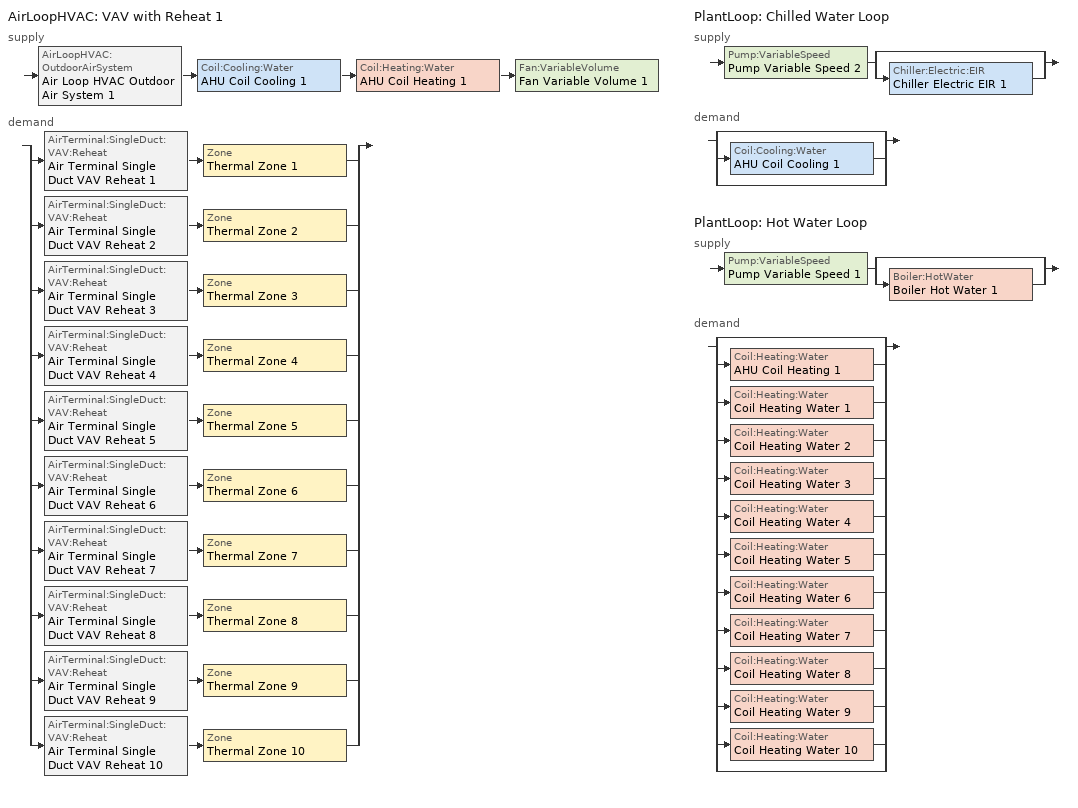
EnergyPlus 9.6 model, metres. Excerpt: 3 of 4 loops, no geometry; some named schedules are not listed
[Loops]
AirLoopHVAC 'VAV with Reheat 1'
 supply: AirLoopHVAC:OutdoorAirSystem 'Air Loop HVAC Outdoor Air System 1' > Coil:Cooling:Water 'AHU Coil Cooling 1' > Coil:Heating:Water 'AHU Coil Heating 1' > Fan:VariableVolume 'Fan Variable Volume 1'
 demand: split
  | AirTerminal:SingleDuct:VAV:Reheat 'Air Terminal Single Duct VAV Reheat 1' > Zone 'Thermal Zone 1'
  | AirTerminal:SingleDuct:VAV:Reheat 'Air Terminal Single Duct VAV Reheat 2' > Zone 'Thermal Zone 2'
  | AirTerminal:SingleDuct:VAV:Reheat 'Air Terminal Single Duct VAV Reheat 3' > Zone 'Thermal Zone 3'
  | AirTerminal:SingleDuct:VAV:Reheat 'Air Terminal Single Duct VAV Reheat 4' > Zone 'Thermal Zone 4'
  | AirTerminal:SingleDuct:VAV:Reheat 'Air Terminal Single Duct VAV Reheat 5' > Zone 'Thermal Zone 5'
  | AirTerminal:SingleDuct:VAV:Reheat 'Air Terminal Single Duct VAV Reheat 6' > Zone 'Thermal Zone 6'
  | AirTerminal:SingleDuct:VAV:Reheat 'Air Terminal Single Duct VAV Reheat 7' > Zone 'Thermal Zone 7'
  | AirTerminal:SingleDuct:VAV:Reheat 'Air Terminal Single Duct VAV Reheat 8' > Zone 'Thermal Zone 8'
  | AirTerminal:SingleDuct:VAV:Reheat 'Air Terminal Single Duct VAV Reheat 9' > Zone 'Thermal Zone 9'
  | AirTerminal:SingleDuct:VAV:Reheat 'Air Terminal Single Duct VAV Reheat 10' > Zone 'Thermal Zone 10'
PlantLoop 'Chilled Water Loop'
 supply: Pump:VariableSpeed 'Pump Variable Speed 2' > split
  | bypass
  | Chiller:Electric:EIR 'Chiller Electric EIR 1'
 demand: split
  | bypass
  | Coil:Cooling:Water 'AHU Coil Cooling 1'
  | bypass
PlantLoop 'Hot Water Loop'
 supply: Pump:VariableSpeed 'Pump Variable Speed 1' > split
  | bypass
  | Boiler:HotWater 'Boiler Hot Water 1'
 demand: split
  | bypass
  | Coil:Heating:Water 'AHU Coil Heating 1'
  | Coil:Heating:Water 'Coil Heating Water 1'
  | Coil:Heating:Water 'Coil Heating Water 2'
  | Coil:Heating:Water 'Coil Heating Water 3'
  | Coil:Heating:Water 'Coil Heating Water 4'
  | Coil:Heating:Water 'Coil Heating Water 5'
  | Coil:Heating:Water 'Coil Heating Water 6'
  | Coil:Heating:Water 'Coil Heating Water 7'
  | Coil:Heating:Water 'Coil Heating Water 8'
  | Coil:Heating:Water 'Coil Heating Water 9'
  | Coil:Heating:Water 'Coil Heating Water 10'
  | bypass
[Controller:MechanicalVentilation]
Controller Mechanical Ventilation 1: Availability Schedule=Always On Discrete; Demand Controlled Ventilation=No; System Outdoor Air Method=ZoneSum; Zone or ZoneList Name 1=Thermal Zone 1; Design Specification Outdoor Air Object Name 1=Ventilation 1; Zone or ZoneList Name 2=Thermal Zone 2; Design Specification Outdoor Air Object Name 2=Ventilation 2; Zone or ZoneList Name 3=Thermal Zone 3; Design Specification Outdoor Air Object Name 3=Ventilation 3; Zone or ZoneList Name 4=Thermal Zone 4; Design Specification Outdoor Air Object Name 4=Ventilation 4; Zone or ZoneList Name 5=Thermal Zone 5; Design Specification Outdoor Air Object Name 5=Ventilation 5; Zone or ZoneList Name 6=Thermal Zone 6; Design Specification Outdoor Air Object Name 6=Ventilation 6; Zone or ZoneList Name 7=Thermal Zone 7; Design Specification Outdoor Air Object Name 7=Ventilation 7; Zone or ZoneList Name 8=Thermal Zone 8; Design Specification Outdoor Air Object Name 8=Ventilation 8; Zone or ZoneList Name 9=Thermal Zone 9; Design Specification Outdoor Air Object Name 9=Ventilation 9; Zone or ZoneList Name 10=Thermal Zone 10; Design Specification Outdoor Air Object Name 10=Ventilation 10
[AirLoopHVAC]
VAV with Reheat 1: Design Supply Air Flow Rate m3/s=AutoSize; Design Return Air Flow Fraction of Supply Air Flow=1
[Sizing:System]
VAV with Reheat 1: Type of Load to Size On=Sensible; Design Outdoor Air Flow Rate m3/s=Autosize; Central Heating Maximum System Air Flow Ratio=0.3; Preheat Design Temperature C=7; Preheat Design Humidity Ratio kgWater/kgDryAir=0.008; Precool Design Temperature C=12.8; Precool Design Humidity Ratio kgWater/kgDryAir=0.008; Central Cooling Design Supply Air Temperature C=13; Central Heating Design Supply Air Temperature C=13; Type of Zone Sum to Use=NonCoincident; 100% Outdoor Air in Cooling=Yes; 100% Outdoor Air in Heating=Yes; Central Cooling Design Supply Air Humidity Ratio kgWater/kgDryAir=0.0085; Central Heating Design Supply Air Humidity Ratio kgWater/kgDryAir=0.008; Cooling Supply Air Flow Rate Method=DesignDay; Cooling Supply Air Flow Rate m3/s=0; Cooling Supply Air Flow Rate Per Floor Area m3/s-m2=0.00996765; Cooling Fraction of Autosized Cooling Supply Air Flow Rate=1; Cooling Supply Air Flow Rate Per Unit Cooling Capacity m3/s-W=3.94755e-05; Heating Supply Air Flow Rate Method=DesignDay; Heating Supply Air Flow Rate m3/s=0; Heating Supply Air Flow Rate Per Floor Area m3/s-m2=0.00996765; Heating Fraction of Autosized Heating Supply Air Flow Rate=1; Heating Fraction of Autosized Cooling Supply Air Flow Rate=1; Heating Supply Air Flow Rate Per Unit Heating Capacity m3/s-W=3.15882e-05; System Outdoor Air Method=ZoneSum; Zone Maximum Outdoor Air Fraction dimensionless=1; Cooling Design Capacity Method=CoolingDesignCapacity; Cooling Design Capacity W=Autosize; Cooling Design Capacity Per Floor Area W/m2=234.7; Fraction of Autosized Cooling Design Capacity=1; Heating Design Capacity Method=HeatingDesignCapacity; Heating Design Capacity W=Autosize; Heating Design Capacity Per Floor Area W/m2=157; Fraction of Autosized Heating Design Capacity=1; Central Cooling Capacity Control Method=OnOff; Occupant Diversity=Autosize
[Controller:WaterCoil] Control Variable=Temperature; Actuator Variable=Flow; Controller Convergence Tolerance deltaC=Autosize; Maximum Actuated Flow m3/s=Autosize; Minimum Actuated Flow m3/s=0
Name | Action
Controller Water Coil Cooling 1 | Reverse
Controller Water Coil Heating 1 | Normal
[Controller:OutdoorAir]
Controller Outdoor Air 1: Minimum Outdoor Air Flow Rate m3/s=0; Maximum Outdoor Air Flow Rate m3/s=Autosize; Economizer Control Type=NoEconomizer; Economizer Control Action Type=ModulateFlow; Economizer Maximum Limit Dry-Bulb Temperature C=28; Economizer Maximum Limit Enthalpy J/kg=64000; Economizer Minimum Limit Dry-Bulb Temperature C=-100; Lockout Type=NoLockout; Minimum Limit Type=FixedMinimum; Mechanical Ventilation Controller=Controller Mechanical Ventilation 1; High Humidity Control=No; Control High Indoor Humidity Based on Outdoor Humidity Ratio=Yes; Heat Recovery Bypass Control Type=BypassWhenWithinEconomizerLimits
[SetpointManager:MixedAir] Control Variable=Temperature
Name | Setpoint Node or NodeList
Node Air Deck Mixed 1 OS Default SPM | Node Air Deck Mixed 1
Node Air Deck Cooling 1 OS Default SPM | Node Air Deck Cooling 1
Node Air Deck Heating 1 OS Default SPM | Node Air Deck Heating 1
[Coil:Cooling:Water]
AHU Coil Cooling 1: Availability Schedule=Always On Discrete; Design Water Flow Rate m3/s=Autosize; Design Air Flow Rate m3/s=Autosize; Design Inlet Water Temperature C=Autosize; Design Inlet Air Temperature C=Autosize; Design Outlet Air Temperature C=Autosize; Design Inlet Air Humidity Ratio kgWater/kgDryAir=Autosize; Design Outlet Air Humidity Ratio kgWater/kgDryAir=Autosize; Type of Analysis=SimpleAnalysis; Heat Exchanger Configuration=CrossFlow
[Coil:Heating:Water] Availability Schedule=Always On Discrete; U-Factor Times Area Value W/K=Autosize; Maximum Water Flow Rate m3/s=Autosize; Performance Input Method=UFactorTimesAreaAndDesignWaterFlowRate; Rated Capacity W=Autosize; Rated Inlet Water Temperature C=82.2; Rated Inlet Air Temperature C=16.6; Rated Outlet Water Temperature C=71.1; Rated Outlet Air Temperature C=32.2; Rated Ratio for Air and Water Convection=0.5
AHU Coil Heating 1; Coil Heating Water 1; Coil Heating Water 2; Coil Heating Water 3; Coil Heating Water 4; Coil Heating Water 5; Coil Heating Water 6; Coil Heating Water 7; Coil Heating Water 8; Coil Heating Water 9; Coil Heating Water 10
[Fan:VariableVolume]
Fan Variable Volume 1: Availability Schedule=Always On Discrete; Fan Total Efficiency=0.75; Pressure Rise Pa=900; Maximum Flow Rate m3/s=Autosize; Fan Power Minimum Flow Rate Input Method=FixedFlowRate; Fan Power Minimum Flow Fraction=0; Fan Power Minimum Air Flow Rate m3/s=0; Motor Efficiency=0.93; Motor In Airstream Fraction=1; Fan Power Coefficient 1=0.0407599; Fan Power Coefficient 2=0.088045; Fan Power Coefficient 3=-0.0729261; Fan Power Coefficient 4=0.94374; Fan Power Coefficient 5=0
[SetpointManager:Scheduled] Control Variable=Temperature
Name | Schedule | Setpoint Node or NodeList
Setpoint Manager Scheduled Air Duck 1 | Deck_Temperature 1 | Node Air Deck Supply 1
Setpoint Manager Scheduled Chilled Water Duck | Chilled_Water_Temperature | Node Chilled Water Deck Supply
Setpoint Manager Scheduled Hot Water Duck | Hot_Water_Temperature | Node Hot Water Deck Supply
[ZoneControl:Thermostat] Temperature Difference Between Cutout And Setpoint deltaC=0
Name | Zone or ZoneList | Control Type Schedule | Control 1
Thermal Zone 1 Thermostat | Thermal Zone 1 | Thermal Zone 1 Thermostat Schedule | Thermostat Setpoint Dual Setpoint 1
Thermal Zone 2 Thermostat | Thermal Zone 2 | Thermal Zone 2 Thermostat Schedule | Thermostat Setpoint Dual Setpoint 2
Thermal Zone 3 Thermostat | Thermal Zone 3 | Thermal Zone 3 Thermostat Schedule | Thermostat Setpoint Dual Setpoint 3
Thermal Zone 4 Thermostat | Thermal Zone 4 | Thermal Zone 4 Thermostat Schedule | Thermostat Setpoint Dual Setpoint 4
Thermal Zone 5 Thermostat | Thermal Zone 5 | Thermal Zone 5 Thermostat Schedule | Thermostat Setpoint Dual Setpoint 5
Thermal Zone 6 Thermostat | Thermal Zone 6 | Thermal Zone 6 Thermostat Schedule | Thermostat Setpoint Dual Setpoint 6
Thermal Zone 7 Thermostat | Thermal Zone 7 | Thermal Zone 7 Thermostat Schedule | Thermostat Setpoint Dual Setpoint 7
Thermal Zone 8 Thermostat | Thermal Zone 8 | Thermal Zone 8 Thermostat Schedule | Thermostat Setpoint Dual Setpoint 8
Thermal Zone 9 Thermostat | Thermal Zone 9 | Thermal Zone 9 Thermostat Schedule | Thermostat Setpoint Dual Setpoint 9
Thermal Zone 10 Thermostat | Thermal Zone 10 | Thermal Zone 10 Thermostat Schedule | Thermostat Setpoint Dual Setpoint 10
[ThermostatSetpoint:DualSetpoint]
Name | Heating Setpoint Temperature Schedule | Cooling Setpoint Temperature Schedule
Thermostat Setpoint Dual Setpoint 1 | HtgSetp 1 | ClgSetp 1
Thermostat Setpoint Dual Setpoint 2 | HtgSetp 2 | ClgSetp 2
Thermostat Setpoint Dual Setpoint 3 | HtgSetp 3 | ClgSetp 3
Thermostat Setpoint Dual Setpoint 4 | HtgSetp 4 | ClgSetp 4
Thermostat Setpoint Dual Setpoint 5 | HtgSetp 5 | ClgSetp 5
Thermostat Setpoint Dual Setpoint 6 | HtgSetp 6 | ClgSetp 6
Thermostat Setpoint Dual Setpoint 7 | HtgSetp 7 | ClgSetp 7
Thermostat Setpoint Dual Setpoint 8 | HtgSetp 8 | ClgSetp 8
Thermostat Setpoint Dual Setpoint 9 | HtgSetp 9 | ClgSetp 9
Thermostat Setpoint Dual Setpoint 10 | HtgSetp 10 | ClgSetp 10
[AirTerminal:SingleDuct:VAV:Reheat] Availability Schedule=Always On Discrete; Maximum Air Flow Rate m3/s=Autosize; Zone Minimum Air Flow Input Method=Constant; Constant Minimum Air Flow Fraction=0.3; Fixed Minimum Air Flow Rate m3/s=0; Maximum Hot Water or Steam Flow Rate m3/s=Autosize; Minimum Hot Water or Steam Flow Rate m3/s=0; Convergence Tolerance=0.001; Damper Heating Action=Normal; Maximum Flow per Zone Floor Area During Reheat m3/s-m2=Autocalculate; Maximum Flow Fraction During Reheat=Autocalculate; Maximum Reheat Air Temperature C=35
Name | Reheat Coil
Air Terminal Single Duct VAV Reheat 1 | Coil Heating Water 1
Air Terminal Single Duct VAV Reheat 2 | Coil Heating Water 2
Air Terminal Single Duct VAV Reheat 3 | Coil Heating Water 3
Air Terminal Single Duct VAV Reheat 4 | Coil Heating Water 4
Air Terminal Single Duct VAV Reheat 5 | Coil Heating Water 5
Air Terminal Single Duct VAV Reheat 6 | Coil Heating Water 6
Air Terminal Single Duct VAV Reheat 7 | Coil Heating Water 7
Air Terminal Single Duct VAV Reheat 8 | Coil Heating Water 8
Air Terminal Single Duct VAV Reheat 9 | Coil Heating Water 9
Air Terminal Single Duct VAV Reheat 10 | Coil Heating Water 10
[Zone equipment]
Thermal Zone 1: Air Terminal Single Duct VAV Reheat 1
Thermal Zone 2: Air Terminal Single Duct VAV Reheat 2
Thermal Zone 3: Air Terminal Single Duct VAV Reheat 3
Thermal Zone 4: Air Terminal Single Duct VAV Reheat 4
Thermal Zone 5: Air Terminal Single Duct VAV Reheat 5
Thermal Zone 6: Air Terminal Single Duct VAV Reheat 6
Thermal Zone 7: Air Terminal Single Duct VAV Reheat 7
Thermal Zone 8: Air Terminal Single Duct VAV Reheat 8
Thermal Zone 9: Air Terminal Single Duct VAV Reheat 9
Thermal Zone 10: Air Terminal Single Duct VAV Reheat 10
[Sizing:Zone] Zone Cooling Design Supply Air Temperature Input Method=SupplyAirTemperature; Zone Cooling Design Supply Air Temperature C=13; Zone Cooling Design Supply Air Temperature Difference deltaC=11.11; Zone Heating Design Supply Air Temperature Input Method=SupplyAirTemperature; Zone Heating Design Supply Air Temperature C=45; Zone Heating Design Supply Air Temperature Difference deltaC=11.11; Zone Cooling Design Supply Air Humidity Ratio kgWater/kgDryAir=0.0085; Zone Heating Design Supply Air Humidity Ratio kgWater/kgDryAir=0.008; Cooling Design Air Flow Method=DesignDay; Cooling Design Air Flow Rate m3/s=0; Cooling Minimum Air Flow per Zone Floor Area m3/s-m2=0.000762; Cooling Minimum Air Flow m3/s=0; Cooling Minimum Air Flow Fraction=0; Heating Design Air Flow Method=DesignDay; Heating Design Air Flow Rate m3/s=0; Heating Maximum Air Flow per Zone Floor Area m3/s-m2=0.002032; Heating Maximum Air Flow m3/s=0.141576; Heating Maximum Air Flow Fraction=0.3; Account for Dedicated Outdoor Air System=No
Name | Design Specification Outdoor Air Object
Thermal Zone 1 | Ventilation 1
Thermal Zone 2 | Ventilation 2
Thermal Zone 3 | Ventilation 3
Thermal Zone 4 | Ventilation 4
Thermal Zone 5 | Ventilation 5
Thermal Zone 6 | Ventilation 6
Thermal Zone 7 | Ventilation 7
Thermal Zone 8 | Ventilation 8
Thermal Zone 9 | Ventilation 9
Thermal Zone 10 | Ventilation 10
[DesignSpecification:OutdoorAir] Outdoor Air Method=Sum; Outdoor Air Flow per Person m3/s-person=0; Outdoor Air Flow per Zone Floor Area m3/s-m2=0; Outdoor Air Flow per Zone m3/s=0; Outdoor Air Flow Air Changes per Hour 1/hr=1.2
Ventilation 1; Ventilation 2; Ventilation 3; Ventilation 4; Ventilation 5; Ventilation 6; Ventilation 7; Ventilation 8; Ventilation 9; Ventilation 10
[Chiller:Electric:EIR]
Chiller Electric EIR 1: Reference Capacity W=Autosize; Reference COP W/W=5.8; Reference Leaving Chilled Water Temperature C=6.67; Reference Entering Condenser Fluid Temperature C=29.4; Reference Chilled Water Flow Rate m3/s=Autosize; Reference Condenser Fluid Flow Rate m3/s=Autosize; Cooling Capacity Function of Temperature Curve=Curve Biquadratic 1; Electric Input to Cooling Output Ratio Function of Temperature Curve=Curve Biquadratic 2; Electric Input to Cooling Output Ratio Function of Part Load Ratio Curve=Curve Quadratic 1; Minimum Part Load Ratio=0.1; Maximum Part Load Ratio=1; Optimum Part Load Ratio=1; Minimum Unloading Ratio=0.2; Condenser Type=WaterCooled; Condenser Fan Power Ratio W/W=0; Fraction of Compressor Electric Consumption Rejected by Condenser=1; Leaving Chilled Water Lower Temperature Limit C=2; Chiller Flow Mode=NotModulated; Sizing Factor=1; Basin Heater Capacity W/K=0; Basin Heater Setpoint Temperature C=10; Condenser Heat Recovery Relative Capacity Fraction=1
[PlantEquipmentList]
Chilled Water Loop Cooling Equipment List: Chiller:Electric:EIR, Chiller Electric EIR 1
Hot Water Loop Heating Equipment List: Boiler:HotWater, Boiler Hot Water 1
[PlantLoop] Fluid Type=Water; Load Distribution Scheme=Optimal; Plant Loop Demand Calculation Scheme=SingleSetpoint
Name | Plant Equipment Operation Scheme | Maximum Loop Temperature C | Minimum Loop Temperature C | Maximum Loop Flow Rate m3/s | Minimum Loop Flow Rate m3/s | Plant Loop Volume m3 | Maximum Loop Temperature | Minimum Loop Temperature | Maximum Loop Flow Rate | Minimum Loop Flow Rate | Plant Loop Volume
Chilled Water Loop | Chilled Water Loop Operation Schemes | 100 | 0 | Autosize | 0 | Autocalculate
Hot Water Loop | Hot Water Loop Operation Schemes |  |  |  |  |  | 100 | 0 | Autosize | 0 | Autocalculate
[Sizing:Plant] Sizing Option=NonCoincident; Zone Timesteps in Averaging Window=1; Coincident Sizing Factor Mode=None
Name | Loop Type | Design Loop Exit Temperature C | Loop Design Temperature Difference deltaC | Design Loop Exit Temperature | Loop Design Temperature Difference
Chilled Water Loop | Cooling | 6 | 6.5
Hot Water Loop | Heating |  |  | 65 | 10
[Pump:VariableSpeed] Design Maximum Flow Rate m3/s=Autosize; Design Pump Head Pa=245000; Design Power Consumption W=Autosize; Fraction of Motor Inefficiencies to Fluid Stream=0; Coefficient 1 of the Part Load Performance Curve=0; Coefficient 2 of the Part Load Performance Curve=1; Coefficient 3 of the Part Load Performance Curve=0; Coefficient 4 of the Part Load Performance Curve=0; Pump Control Type=Intermittent; Skin Loss Radiative Fraction=0.5; Design Power Sizing Method=PowerPerFlowPerPressure; Design Minimum Flow Rate Fraction=0
Name | Motor Efficiency | Design Minimum Flow Rate m3/s | Design Electric Power per Unit Flow Rate W/(m3/s) | Design Shaft Power per Unit Flow Rate per Unit Head W/((m3/s)-Pa) | Design Minimum Flow Rate | Design Electric Power per Unit Flow Rate | Design Shaft Power per Unit Flow Rate per Unit Head
Pump Variable Speed 2 | 0.82 | 0 | 348701.1 | 1.28205
Pump Variable Speed 1 | 0.85 |  |  |  | 0 | 348701.1 | 1.28205
[PlantEquipmentOperationSchemes] Control Scheme Schedule Name 1=Always On Discrete
Name | Control Scheme Object Type 1 | Control Scheme Name 1
Chilled Water Loop Operation Schemes | PlantEquipmentOperation:CoolingLoad | Chilled Water Loop Cooling Operation Scheme
Hot Water Loop Operation Schemes | PlantEquipmentOperation:HeatingLoad | Hot Water Loop Heating Operation Scheme
[PlantEquipmentOperation:CoolingLoad]
Chilled Water Loop Cooling Operation Scheme: Load Range Lower Limit 1=0; Load Range Upper Limit 1=1000000000; Range Equipment List Name 1=Chilled Water Loop Cooling Equipment List
[Boiler:HotWater]
Boiler Hot Water 1: Fuel Type=Electricity; Nominal Capacity W=Autosize; Nominal Thermal Efficiency=0.82; Efficiency Curve Temperature Evaluation Variable=LeavingBoiler; Normalized Boiler Efficiency Curve=Boiler Efficiency; Design Water Flow Rate m3/s=Autosize; Minimum Part Load Ratio=0; Maximum Part Load Ratio=1; Optimum Part Load Ratio=1; Water Outlet Upper Temperature Limit C=99; Boiler Flow Mode=NotModulated; Parasitic Electric Load W=0; Sizing Factor=1
[PlantEquipmentOperation:HeatingLoad]
Hot Water Loop Heating Operation Scheme: Load Range Lower Limit 1=0; Load Range Upper Limit 1=1000000000; Range Equipment List Name 1=Hot Water Loop Heating Equipment List
[Schedule:Day:Interval]
Deck_Temperature_Default 1; Deck_Temperature_Summer_Design_Day 1; Deck_Temperature_Winter_Design_Day 1: No, 24:00, 13
Chilled_Water_Temperature_Default; Chilled_Water_Temperature_Summer_Design_Day; Chilled_Water_Temperature_Winter_Design_Day: No, 24:00, 6
Hot_Water_Temperature_Default; Hot_Water_Temperature_Summer_Design_Day; Hot_Water_Temperature_Winter_Design_Day: No, 24:00, 65
[Schedule:Week:Daily]
HtgSetp 1 Week Rule - Jan1-Dec31: HtgSetp Default Schedule 1, HtgSetp Default Schedule 1, HtgSetp Default Schedule 1, HtgSetp Default Schedule 1, HtgSetp Default Schedule 1, HtgSetp Default Schedule 1, HtgSetp Default Schedule 1, HtgSetp Default Schedule 1, HtgSetp Summer Design Day 1, HtgSetp Winter Design Day 1, HtgSetp Default Schedule 1, HtgSetp Default Schedule 1
ClgSetp 1 Week Rule - Jan1-Dec31: ClgSetp Default Schedule 1, ClgSetp Default Schedule 1, ClgSetp Default Schedule 1, ClgSetp Default Schedule 1, ClgSetp Default Schedule 1, ClgSetp Default Schedule 1, ClgSetp Default Schedule 1, ClgSetp Default Schedule 1, ClgSetp Summer Design Day 1, ClgSetp Winter Design Day 1, ClgSetp Default Schedule 1, ClgSetp Default Schedule 1
HtgSetp 2 Week Rule - Jan1-Dec31: HtgSetp Default Schedule 2, HtgSetp Default Schedule 2, HtgSetp Default Schedule 2, HtgSetp Default Schedule 2, HtgSetp Default Schedule 2, HtgSetp Default Schedule 2, HtgSetp Default Schedule 2, HtgSetp Default Schedule 2, HtgSetp Summer Design Day 2, HtgSetp Winter Design Day 2, HtgSetp Default Schedule 2, HtgSetp Default Schedule 2
ClgSetp 2 Week Rule - Jan1-Dec31: ClgSetp Default Schedule 2, ClgSetp Default Schedule 2, ClgSetp Default Schedule 2, ClgSetp Default Schedule 2, ClgSetp Default Schedule 2, ClgSetp Default Schedule 2, ClgSetp Default Schedule 2, ClgSetp Default Schedule 2, ClgSetp Summer Design Day 2, ClgSetp Winter Design Day 2, ClgSetp Default Schedule 2, ClgSetp Default Schedule 2
HtgSetp 3 Week Rule - Jan1-Dec31: HtgSetp Default Schedule 3, HtgSetp Default Schedule 3, HtgSetp Default Schedule 3, HtgSetp Default Schedule 3, HtgSetp Default Schedule 3, HtgSetp Default Schedule 3, HtgSetp Default Schedule 3, HtgSetp Default Schedule 3, HtgSetp Summer Design Day 3, HtgSetp Winter Design Day 3, HtgSetp Default Schedule 3, HtgSetp Default Schedule 3
ClgSetp 3 Week Rule - Jan1-Dec31: ClgSetp Default Schedule 3, ClgSetp Default Schedule 3, ClgSetp Default Schedule 3, ClgSetp Default Schedule 3, ClgSetp Default Schedule 3, ClgSetp Default Schedule 3, ClgSetp Default Schedule 3, ClgSetp Default Schedule 3, ClgSetp Summer Design Day 3, ClgSetp Winter Design Day 3, ClgSetp Default Schedule 3, ClgSetp Default Schedule 3
HtgSetp 4 Week Rule - Jan1-Dec31: HtgSetp Default Schedule 4, HtgSetp Default Schedule 4, HtgSetp Default Schedule 4, HtgSetp Default Schedule 4, HtgSetp Default Schedule 4, HtgSetp Default Schedule 4, HtgSetp Default Schedule 4, HtgSetp Default Schedule 4, HtgSetp Summer Design Day 4, HtgSetp Winter Design Day 4, HtgSetp Default Schedule 4, HtgSetp Default Schedule 4
Deck_Temperature 1 Week Rule - Jan1-Dec31: Deck_Temperature_Default 1, Deck_Temperature_Default 1, Deck_Temperature_Default 1, Deck_Temperature_Default 1, Deck_Temperature_Default 1, Deck_Temperature_Default 1, Deck_Temperature_Default 1, Deck_Temperature_Default 1, Deck_Temperature_Summer_Design_Day 1, Deck_Temperature_Winter_Design_Day 1, Deck_Temperature_Default 1, Deck_Temperature_Default 1
Chilled_Water_Temperature Week Rule - Jan1-Dec31: Chilled_Water_Temperature_Default, Chilled_Water_Temperature_Default, Chilled_Water_Temperature_Default, Chilled_Water_Temperature_Default, Chilled_Water_Temperature_Default, Chilled_Water_Temperature_Default, Chilled_Water_Temperature_Default, Chilled_Water_Temperature_Default, Chilled_Water_Temperature_Summer_Design_Day, Chilled_Water_Temperature_Winter_Design_Day, Chilled_Water_Temperature_Default, Chilled_Water_Temperature_Default
Hot_Water_Temperature Week Rule - Jan1-Dec31: Hot_Water_Temperature_Default, Hot_Water_Temperature_Default, Hot_Water_Temperature_Default, Hot_Water_Temperature_Default, Hot_Water_Temperature_Default, Hot_Water_Temperature_Default, Hot_Water_Temperature_Default, Hot_Water_Temperature_Default, Hot_Water_Temperature_Summer_Design_Day, Hot_Water_Temperature_Winter_Design_Day, Hot_Water_Temperature_Default, Hot_Water_Temperature_Default
[Schedule:Year]
HtgSetp 1: HtgSetp 1 Week Rule - Jan1-Dec31, 1, 1, 12, 31
ClgSetp 1: ClgSetp 1 Week Rule - Jan1-Dec31, 1, 1, 12, 31
HtgSetp 2: HtgSetp 2 Week Rule - Jan1-Dec31, 1, 1, 12, 31
ClgSetp 2: ClgSetp 2 Week Rule - Jan1-Dec31, 1, 1, 12, 31
HtgSetp 3: HtgSetp 3 Week Rule - Jan1-Dec31, 1, 1, 12, 31
ClgSetp 3: ClgSetp 3 Week Rule - Jan1-Dec31, 1, 1, 12, 31
HtgSetp 4: HtgSetp 4 Week Rule - Jan1-Dec31, 1, 1, 12, 31
ClgSetp 4: ClgSetp 4 Week Rule - Jan1-Dec31, 1, 1, 12, 31
HtgSetp 5: HtgSetp 5 Week Rule - Jan1-Dec31, 1, 1, 12, 31
ClgSetp 5: ClgSetp 5 Week Rule - Jan1-Dec31, 1, 1, 12, 31
HtgSetp 6: HtgSetp 6 Week Rule - Jan1-Dec31, 1, 1, 12, 31
ClgSetp 6: ClgSetp 6 Week Rule - Jan1-Dec31, 1, 1, 12, 31
HtgSetp 7: HtgSetp 7 Week Rule - Jan1-Dec31, 1, 1, 12, 31
ClgSetp 7: ClgSetp 7 Week Rule - Jan1-Dec31, 1, 1, 12, 31
HtgSetp 8: HtgSetp 8 Week Rule - Jan1-Dec31, 1, 1, 12, 31
ClgSetp 8: ClgSetp 8 Week Rule - Jan1-Dec31, 1, 1, 12, 31
HtgSetp 9: HtgSetp 9 Week Rule - Jan1-Dec31, 1, 1, 12, 31
ClgSetp 9: ClgSetp 9 Week Rule - Jan1-Dec31, 1, 1, 12, 31
HtgSetp 10: HtgSetp 10 Week Rule - Jan1-Dec31, 1, 1, 12, 31
ClgSetp 10: ClgSetp 10 Week Rule - Jan1-Dec31, 1, 1, 12, 31
Deck_Temperature 1: Deck_Temperature 1 Week Rule - Jan1-Dec31, 1, 1, 12, 31
Chilled_Water_Temperature: Chilled_Water_Temperature Week Rule - Jan1-Dec31, 1, 1, 12, 31
Hot_Water_Temperature: Hot_Water_Temperature Week Rule - Jan1-Dec31, 1, 1, 12, 31
[Schedule:Compact]
Thermal Zone 1 Thermostat Schedule; Thermal Zone 2 Thermostat Schedule; Thermal Zone 3 Thermostat Schedule; Thermal Zone 4 Thermostat Schedule; Thermal Zone 5 Thermostat Schedule; Thermal Zone 6 Thermostat Schedule; Thermal Zone 7 Thermostat Schedule; Thermal Zone 8 Thermostat Schedule; Thermal Zone 9 Thermostat Schedule; Thermal Zone 10 Thermostat Schedule: Through: 12/31, For: AllDays, Until: 24:00, 4
[Schedule:Constant]
Always On Discrete: Hourly Value=1
[Curve:Biquadratic]
Name | Coefficient1 Constant | Coefficient2 x | Coefficient3 x**2 | Coefficient4 y | Coefficient5 y**2 | Coefficient6 x*y | Minimum Value of x | Maximum Value of x | Minimum Value of y | Maximum Value of y | Input Unit Type for X | Input Unit Type for Y | Output Unit Type
Curve Biquadratic 1 | 0.258 | 0.0389 | -0.000217 | 0.0469 | -0.000943 | -0.000343 | 5 | 10 | 24 | 35
Curve Biquadratic 2 | 0.934 | -0.0582 | 0.0045 | 0.00243 | 0.000486 | -0.00122 | 5 | 10 | 24 | 35
Boiler Efficiency | 1 | 0 | 0 | 0 | 0 | 0 | 0 | 1 | 0 | 1 | Dimensionless | Dimensionless | Dimensionless
[Curve:Quadratic]
Curve Quadratic 1: Coefficient1 Constant=0.222903; Coefficient2 x=0.313387; Coefficient3 x**2=0.46371; Minimum Value of x=0; Maximum Value of x=1
